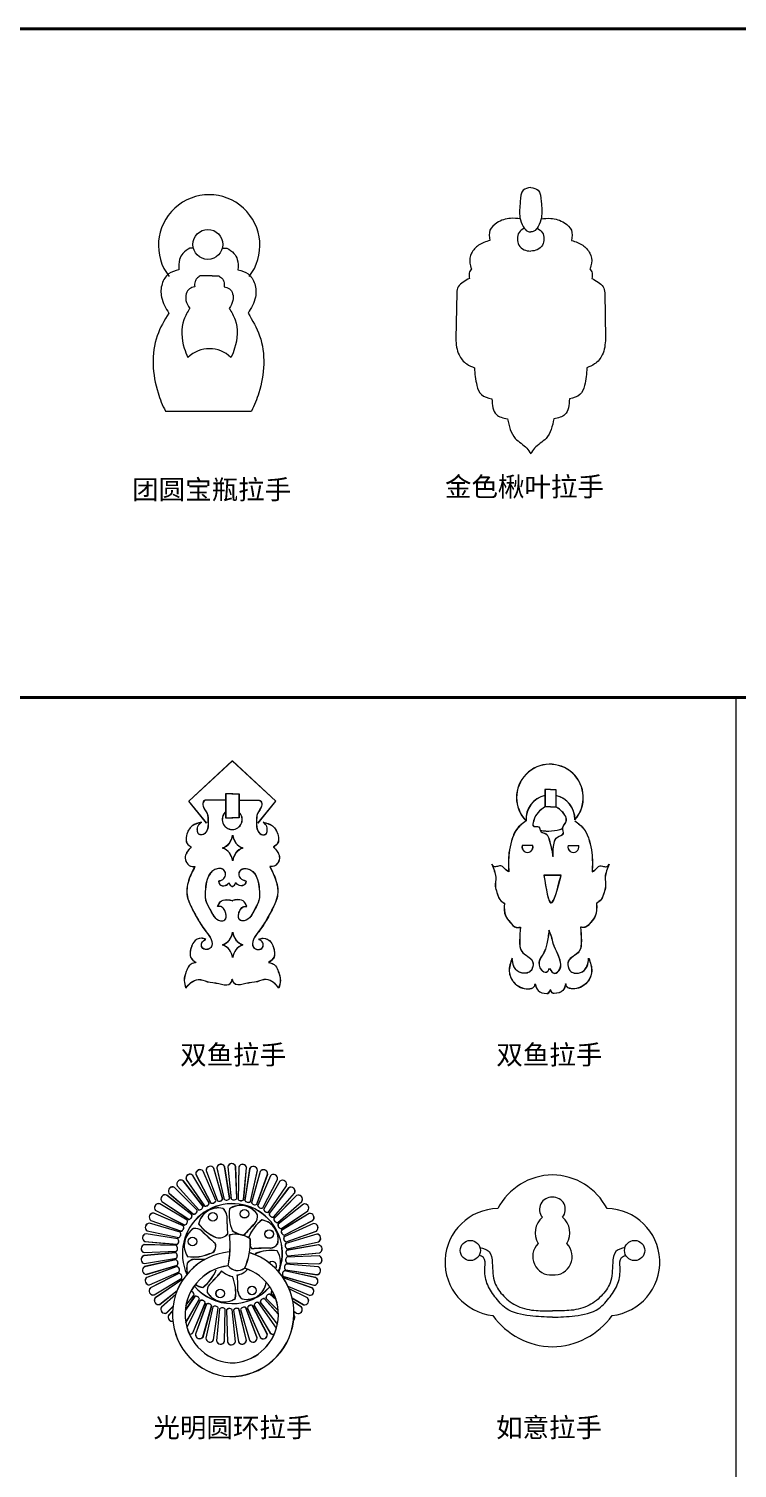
# Model space of a CAD drawing. Header units: millimetres. Extents: x -51923 to -51163, y -26833 to -26390.
# Drawn here: x -51779.2 to -51669.8, y -26611.9 to -26389.6 of the extents above; entities that cross this region are included whole.
import ezdxf

# ---------------------------------------------------------------- set-up
doc = ezdxf.new("R2010")
doc.units = ezdxf.units.MM
doc.header["$LTSCALE"] = 0.35
doc.styles.add('样式 1', font='simhei.ttf')

msp = doc.modelspace()

# ---------------------------------------------------------------- linework, layer by layer
at = {"lineweight": 40, "ltscale": 3}
for p, q in [((-51163.64, -26389.6), (-51923.06, -26389.6)), ((-51669.97, -26492.85), (-51923.06, -26492.85)), ((-51669.97, -26492.85), (-51923.06, -26492.85)), ((-51163.57, -26492.85), (-51669.97, -26492.85))]:
    msp.add_line(p, q, dxfattribs=at)
at = {"lineweight": 13}
for p, q in [((-51753.77, -26423.46), (-51754.29, -26423.46)), ((-51749.28, -26423.46), (-51748.59, -26423.46)), ((-51750.89, -26427.76), (-51752.71, -26427.76)), ((-51750.89, -26427.76), (-51749.86, -26427.76)), ((-51758.08, -26448.64), (-51744.8, -26448.64)), ((-51754.46, -26508.88), (-51747.76, -26502.65)), ((-51754.45, -26508.9), (-51747.75, -26502.67)), ((-51741.06, -26508.88), (-51747.76, -26502.65)), ((-51741.04, -26508.9), (-51747.75, -26502.67)), ((-51699.48, -26507.06), (-51699.48, -26509.75)), ((-51698.64, -26507.06), (-51699.48, -26507.06)), ((-51699.46, -26507.08), (-51699.46, -26509.77)), ((-51698.62, -26507.08), (-51699.46, -26507.08)), ((-51698.64, -26507.06), (-51697.79, -26507.06)), ((-51698.62, -26507.08), (-51697.78, -26507.08)), ((-51697.79, -26507.06), (-51697.79, -26509.75)), ((-51697.78, -26507.08), (-51697.78, -26509.77)), ((-51751.72, -26512.27), (-51754.46, -26508.88)), ((-51751.71, -26512.29), (-51754.45, -26508.9)), ((-51748.79, -26508.71), (-51751.89, -26508.71)), ((-51748.78, -26508.73), (-51751.87, -26508.73)), ((-51748.79, -26507.73), (-51748.79, -26511.46)), ((-51747.71, -26507.73), (-51748.79, -26507.73)), ((-51748.78, -26507.74), (-51748.78, -26511.47)), ((-51747.69, -26507.74), (-51748.78, -26507.74)), ((-51747.82, -26507.73), (-51746.73, -26507.73)), ((-51747.8, -26507.74), (-51746.72, -26507.74)), ((-51746.73, -26507.73), (-51746.73, -26511.46)), ((-51746.73, -26508.71), (-51743.64, -26508.71)), ((-51746.72, -26507.74), (-51746.72, -26511.47)), ((-51746.72, -26508.73), (-51743.62, -26508.73)), ((-51743.8, -26512.27), (-51741.06, -26508.88)), ((-51743.78, -26512.29), (-51741.04, -26508.9)), ((-51748.79, -26511.46), (-51747.71, -26511.46)), ((-51748.78, -26511.47), (-51747.69, -26511.47)), ((-51746.73, -26511.46), (-51747.82, -26511.46)), ((-51746.72, -26511.47), (-51747.8, -26511.47)), ((-51698.64, -26509.75), (-51699.48, -26509.75)), ((-51698.62, -26509.77), (-51699.46, -26509.77)), ((-51698.64, -26509.75), (-51697.79, -26509.75)), ((-51698.62, -26509.77), (-51697.78, -26509.77)), ((-51701.36, -26515.71), (-51703, -26515.71)), ((-51701.35, -26515.73), (-51702.98, -26515.73)), ((-51695.91, -26515.71), (-51694.27, -26515.71)), ((-51695.9, -26515.73), (-51694.26, -26515.73)), ((-51697, -26520.33), (-51699.64, -26520.33)), ((-51696.98, -26520.35), (-51699.63, -26520.35))]:
    msp.add_line(p, q, dxfattribs=at)
at = {"lineweight": 5}
for p, q in [((-51669.97, -26832.91), (-51669.97, -26492.85)), ((-51754.89, -26567.3), (-51752.04, -26571.4)), ((-51754.88, -26567.31), (-51752.03, -26571.41)), ((-51751.33, -26570.93), (-51753.84, -26566.68)), ((-51751.32, -26570.94), (-51753.83, -26566.69)), ((-51753.39, -26566.51), (-51751.08, -26570.94)), ((-51753.38, -26566.52), (-51751.07, -26570.95)), ((-51750.31, -26570.56), (-51752.27, -26566.03)), ((-51750.3, -26570.57), (-51752.26, -26566.04)), ((-51751.8, -26565.92), (-51750.06, -26570.6)), ((-51751.79, -26565.93), (-51750.05, -26570.61)), ((-51749.25, -26570.32), (-51750.63, -26565.58)), ((-51749.24, -26570.33), (-51750.62, -26565.59)), ((-51750.15, -26565.53), (-51749.01, -26570.39)), ((-51750.14, -26565.54), (-51749, -26570.4)), ((-51748.17, -26570.21), (-51748.94, -26565.33)), ((-51748.16, -26570.22), (-51748.93, -26565.35)), ((-51748.46, -26565.35), (-51747.94, -26570.31)), ((-51748.45, -26565.36), (-51747.93, -26570.33)), ((-51747.08, -26570.24), (-51747.24, -26565.31)), ((-51747.07, -26570.25), (-51747.23, -26565.32)), ((-51746.76, -26565.38), (-51746.87, -26570.37)), ((-51746.75, -26565.39), (-51746.86, -26570.38)), ((-51746.01, -26570.41), (-51745.55, -26565.49)), ((-51746, -26570.42), (-51745.54, -26565.51)), ((-51745.08, -26565.62), (-51745.81, -26570.56)), ((-51745.07, -26565.64), (-51745.8, -26570.58)), ((-51744.97, -26570.71), (-51743.89, -26565.89)), ((-51744.95, -26570.72), (-51743.88, -26565.9)), ((-51743.45, -26566.08), (-51744.79, -26570.89)), ((-51743.44, -26566.09), (-51744.78, -26570.9)), ((-51743.97, -26571.14), (-51742.3, -26566.49)), ((-51743.96, -26571.15), (-51742.29, -26566.5)), ((-51741.88, -26566.73), (-51743.82, -26571.34)), ((-51741.87, -26566.74), (-51743.81, -26571.35)), ((-51743.03, -26571.69), (-51740.79, -26567.29)), ((-51743.02, -26571.7), (-51740.78, -26567.3)), ((-51757.55, -26569.41), (-51753.77, -26572.67)), ((-51757.53, -26569.42), (-51753.75, -26572.69)), ((-51753.19, -26572.03), (-51756.68, -26568.54)), ((-51753.18, -26572.05), (-51756.67, -26568.56)), ((-51756.29, -26568.27), (-51752.94, -26571.98)), ((-51756.28, -26568.28), (-51752.93, -26572)), ((-51752.29, -26571.42), (-51755.32, -26567.52)), ((-51752.28, -26571.43), (-51755.31, -26567.53)), ((-51740.41, -26567.58), (-51742.91, -26571.9)), ((-51740.4, -26567.59), (-51742.9, -26571.92)), ((-51742.17, -26572.35), (-51739.4, -26568.27)), ((-51742.16, -26572.36), (-51739.39, -26568.28)), ((-51739.06, -26568.6), (-51742.08, -26572.58)), ((-51739.04, -26568.61), (-51742.07, -26572.59)), ((-51741.4, -26573.12), (-51738.14, -26569.41)), ((-51741.39, -26573.13), (-51738.13, -26569.42)), ((-51754.72, -26573.57), (-51758.97, -26571.06)), ((-51754.71, -26573.58), (-51758.96, -26571.07)), ((-51758.65, -26570.7), (-51754.49, -26573.46)), ((-51758.64, -26570.71), (-51754.48, -26573.47)), ((-51754, -26572.76), (-51757.9, -26569.73)), ((-51753.99, -26572.77), (-51757.89, -26569.74)), ((-51737.84, -26569.79), (-51741.34, -26573.36)), ((-51737.83, -26569.8), (-51741.33, -26573.37)), ((-51740.74, -26573.97), (-51737.03, -26570.71)), ((-51740.72, -26573.98), (-51737.02, -26570.72)), ((-51736.78, -26571.12), (-51740.7, -26574.22)), ((-51736.77, -26571.13), (-51740.69, -26574.23)), ((-51760.34, -26573.63), (-51755.63, -26575.28)), ((-51760.33, -26573.65), (-51755.61, -26575.29)), ((-51755.32, -26574.47), (-51759.86, -26572.51)), ((-51755.31, -26574.48), (-51759.85, -26572.52)), ((-51759.59, -26572.11), (-51755.12, -26574.33)), ((-51759.58, -26572.12), (-51755.1, -26574.35)), ((-51740.18, -26574.9), (-51736.1, -26572.13)), ((-51735.9, -26572.57), (-51740.18, -26575.15)), ((-51740.17, -26574.92), (-51736.09, -26572.14)), ((-51735.89, -26572.58), (-51740.16, -26575.17)), ((-51739.75, -26575.9), (-51735.35, -26573.66)), ((-51739.73, -26575.91), (-51735.34, -26573.67)), ((-51756.18, -26576.46), (-51761.06, -26575.69)), ((-51756.17, -26576.47), (-51761.05, -26575.7)), ((-51760.9, -26575.24), (-51756.01, -26576.28)), ((-51760.89, -26575.25), (-51756, -26576.29)), ((-51755.81, -26575.44), (-51760.56, -26574.06)), ((-51755.8, -26575.45), (-51760.55, -26574.08)), ((-51735.21, -26574.12), (-51739.77, -26576.15)), ((-51735.2, -26574.13), (-51739.76, -26576.16)), ((-51734.72, -26575.74), (-51739.5, -26577.18)), ((-51734.7, -26575.75), (-51739.49, -26577.2)), ((-51739.44, -26576.94), (-51734.8, -26575.27)), ((-51739.43, -26576.95), (-51734.78, -26575.28)), ((-51761.39, -26578.59), (-51756.4, -26578.38)), ((-51761.38, -26578.6), (-51756.39, -26578.39)), ((-51756.41, -26577.52), (-51761.35, -26577.37)), ((-51756.4, -26577.53), (-51761.34, -26577.38)), ((-51761.25, -26576.9), (-51756.27, -26577.32)), ((-51761.24, -26576.91), (-51756.26, -26577.33)), ((-51734.43, -26577.41), (-51739.36, -26578.25)), ((-51734.42, -26577.43), (-51739.34, -26578.26)), ((-51739.27, -26578.01), (-51734.45, -26576.93)), ((-51739.26, -26578.03), (-51734.44, -26576.95)), ((-51756.51, -26578.6), (-51761.43, -26579.07)), ((-51756.5, -26578.62), (-51761.42, -26579.08)), ((-51761.31, -26580.29), (-51756.39, -26579.45)), ((-51761.3, -26580.3), (-51756.38, -26579.47)), ((-51756.48, -26579.69), (-51761.29, -26580.77)), ((-51756.46, -26579.7), (-51761.28, -26580.78)), ((-51761.03, -26581.96), (-51756.25, -26580.52)), ((-51761.02, -26581.97), (-51756.23, -26580.53)), ((-51734.5, -26580.8), (-51739.47, -26580.38)), ((-51734.48, -26580.81), (-51739.46, -26580.4)), ((-51734.36, -26579.11), (-51739.35, -26579.32)), ((-51734.34, -26579.12), (-51739.34, -26579.33)), ((-51739.33, -26580.18), (-51734.39, -26580.33)), ((-51739.32, -26580.19), (-51734.38, -26580.34)), ((-51739.23, -26579.1), (-51734.32, -26578.63)), ((-51739.22, -26579.11), (-51734.3, -26578.64)), ((-51756.3, -26580.76), (-51760.95, -26582.43)), ((-51756.29, -26580.77), (-51760.94, -26582.45)), ((-51760.53, -26583.58), (-51755.97, -26581.55)), ((-51760.52, -26583.6), (-51755.96, -26581.57)), ((-51756, -26581.8), (-51760.4, -26584.04)), ((-51755.99, -26581.81), (-51760.38, -26584.06)), ((-51759.84, -26585.13), (-51755.57, -26582.55)), ((-51759.83, -26585.15), (-51755.56, -26582.56)), ((-51755.56, -26582.8), (-51759.65, -26585.57)), ((-51755.55, -26582.81), (-51759.63, -26585.59)), ((-51739.93, -26582.26), (-51735.19, -26583.64)), ((-51739.92, -26582.27), (-51735.18, -26583.65)), ((-51735.4, -26584.07), (-51739.89, -26582.5)), ((-51735.39, -26584.08), (-51739.88, -26582.52)), ((-51734.85, -26582.46), (-51739.73, -26581.42)), ((-51734.83, -26582.48), (-51739.72, -26581.44)), ((-51739.56, -26581.24), (-51734.69, -26582.01)), ((-51739.55, -26581.25), (-51734.68, -26582.02)), ((-51758.96, -26586.58), (-51756.27, -26584.46)), ((-51758.95, -26586.6), (-51756.26, -26584.47)), ((-51756.49, -26585.04), (-51758.71, -26587)), ((-51756.48, -26585.05), (-51758.7, -26587.01)), ((-51754.92, -26586.77), (-51753.67, -26585.12)), ((-51741, -26585.87), (-51741.98, -26585.03)), ((-51740.99, -26585.88), (-51741.97, -26585.04)), ((-51741.74, -26584.95), (-51741.16, -26585.39)), ((-51741.73, -26584.96), (-51741.15, -26585.41)), ((-51739.17, -26583.77), (-51735.89, -26585.19)), ((-51739.16, -26583.78), (-51735.88, -26585.2)), ((-51736.15, -26585.59), (-51738.99, -26584.18)), ((-51736.14, -26585.6), (-51738.98, -26584.19)), ((-51757.9, -26587.91), (-51756.92, -26586.92)), ((-51757.89, -26587.93), (-51756.91, -26586.93)), ((-51753.57, -26585.35), (-51755.01, -26587.48)), ((-51753.56, -26585.36), (-51755, -26587.49)), ((-51754.93, -26589.42), (-51752.84, -26585.8)), ((-51754.92, -26589.43), (-51752.82, -26585.81)), ((-51754.91, -26586.78), (-51753.66, -26585.13)), ((-51752.71, -26586.01), (-51754.8, -26590.13)), ((-51752.7, -26586.03), (-51754.79, -26590.14)), ((-51753.86, -26590.97), (-51751.93, -26586.36)), ((-51753.85, -26590.98), (-51751.91, -26586.38)), ((-51751.77, -26586.56), (-51753.45, -26591.21)), ((-51751.76, -26586.58), (-51753.43, -26591.22)), ((-51752.3, -26591.62), (-51750.95, -26586.81)), ((-51752.28, -26591.64), (-51750.94, -26586.83)), ((-51750.78, -26586.99), (-51751.85, -26591.81)), ((-51750.77, -26587), (-51751.84, -26591.82)), ((-51750.66, -26592.08), (-51749.93, -26587.14)), ((-51750.65, -26592.09), (-51749.92, -26587.15)), ((-51749.73, -26587.29), (-51750.2, -26592.21)), ((-51749.72, -26587.3), (-51750.19, -26592.22)), ((-51748.98, -26592.32), (-51748.87, -26587.33)), ((-51748.97, -26592.34), (-51748.86, -26587.34)), ((-51745.59, -26592.18), (-51746.73, -26587.31)), ((-51745.58, -26592.19), (-51746.72, -26587.32)), ((-51743.94, -26591.79), (-51745.68, -26587.1)), ((-51743.93, -26591.8), (-51745.67, -26587.12)), ((-51745.44, -26587.15), (-51743.47, -26591.68)), ((-51745.43, -26587.16), (-51743.46, -26591.69)), ((-51742.35, -26591.19), (-51744.67, -26586.76)), ((-51742.34, -26591.2), (-51744.65, -26586.78)), ((-51744.42, -26586.77), (-51741.9, -26591.02)), ((-51744.4, -26586.79), (-51741.89, -26591.04)), ((-51740.94, -26590.26), (-51743.7, -26586.3)), ((-51740.93, -26590.28), (-51743.69, -26586.31)), ((-51743.45, -26586.28), (-51740.8, -26589.69)), ((-51743.44, -26586.29), (-51740.79, -26589.7)), ((-51740.65, -26588.11), (-51742.8, -26585.72)), ((-51740.63, -26588.12), (-51742.79, -26585.73)), ((-51742.55, -26585.67), (-51740.67, -26587.55)), ((-51742.54, -26585.68), (-51740.66, -26587.56)), ((-51738.52, -26585.61), (-51736.78, -26586.64)), ((-51738.51, -26585.62), (-51736.76, -26586.65)), ((-51737.09, -26587.01), (-51738.41, -26586.13)), ((-51737.08, -26587.02), (-51738.39, -26586.14)), ((-51756.99, -26587.59), (-51757.6, -26588.29)), ((-51756.98, -26587.6), (-51757.59, -26588.3)), ((-51748.66, -26587.46), (-51748.5, -26592.39)), ((-51748.65, -26587.47), (-51748.49, -26592.41)), ((-51747.28, -26592.36), (-51747.8, -26587.39)), ((-51747.27, -26592.37), (-51747.79, -26587.4)), ((-51747.58, -26587.49), (-51746.8, -26592.37)), ((-51747.56, -26587.5), (-51746.79, -26592.38)), ((-51746.5, -26587.38), (-51745.12, -26592.13)), ((-51746.48, -26587.4), (-51745.1, -26592.14)), ((-51738.24, -26587.66), (-51737.84, -26587.97)), ((-51738.2, -26588.29), (-51738.24, -26588.26)), ((-51738.23, -26587.67), (-51737.83, -26587.98)), ((-51738.19, -26588.3), (-51738.23, -26588.27))]:
    msp.add_line(p, q, dxfattribs=at)
at = {"lineweight": 13}
for points in [[(-51713.11, -26430.37), (-51713.25, -26437.44)], [(-51690.25, -26430.37), (-51690.12, -26437.44)]]:
    msp.add_lwpolyline(points, dxfattribs=at)
for centre, radius in [((-51751.53, -26422.9), 2.31), ((-51711, -26578.28), 1.56), ((-51685.63, -26578.28), 1.56)]:
    msp.add_circle(centre, radius, dxfattribs=at)
at = {"lineweight": 5}
for centre in [(-51750.77, -26573.08), (-51750.76, -26573.09), (-51745.87, -26572.6), (-51745.86, -26572.61), (-51753.91, -26576.88), (-51753.89, -26576.9), (-51742.06, -26575.73), (-51742.05, -26575.75), (-51749.63, -26584.92), (-51749.61, -26584.93), (-51744.72, -26584.45), (-51744.71, -26584.46)]:
    msp.add_circle(centre, 0.659, dxfattribs=at)
at = {"lineweight": 13}
for centre, radius, start, end in [((-51751.33, -26423.06), 7.83, 322.0785, 217.9215), ((-51751.28, -26443.84), 4.82, 46.4409, 133.5591), ((-51698.72, -26508.33), 5.15, 318.538, 224.2453), ((-51698.7, -26508.34), 5.15, 318.538, 224.2453), ((-51698.64, -26511.68), 3.78, 102.9092, 183.5578), ((-51698.62, -26511.7), 3.78, 102.9092, 183.5578), ((-51698.64, -26511.68), 3.78, 359.2255, 77.0908), ((-51698.62, -26511.7), 3.78, 359.2255, 77.0908), ((-51747.78, -26511.72), 1.54, 130.994, 47.4761), ((-51747.76, -26511.73), 1.54, 130.994, 47.4761), ((-51698.96, -26507.21), 6.29, 258.5633, 290.5193), ((-51698.94, -26507.22), 6.29, 258.5633, 290.5193), ((-51750.08, -26513.86), 2.39, 289.7488, 353.3072), ((-51750.08, -26518.35), 2.39, 6.6928, 70.2512), ((-51750.07, -26513.88), 2.39, 289.7488, 353.3072), ((-51750.07, -26518.37), 2.39, 6.6928, 70.2512), ((-51745.33, -26513.86), 2.39, 186.6928, 250.2512), ((-51745.33, -26518.35), 2.39, 109.7488, 173.3072), ((-51745.32, -26513.88), 2.39, 186.6928, 250.2512), ((-51745.32, -26518.37), 2.39, 109.7488, 173.3072), ((-51702.18, -26515.94), 0.85, 164.3591, 15.6409), ((-51702.16, -26515.96), 0.85, 164.3591, 15.6409), ((-51695.09, -26515.94), 0.85, 164.3591, 15.6409), ((-51695.08, -26515.96), 0.85, 164.3591, 15.6409), ((-51747.55, -26521.36), 0.72, 191.2807, 252.8542), ((-51747.53, -26521.37), 0.72, 191.2807, 252.8542), ((-51747.97, -26521.36), 0.72, 287.1458, 348.7193), ((-51747.96, -26521.37), 0.72, 287.1458, 348.7193), ((-51750.08, -26528.83), 2.39, 289.7488, 353.3072), ((-51750.07, -26528.85), 2.39, 289.7488, 353.3072), ((-51745.33, -26528.83), 2.39, 186.6928, 250.2512), ((-51745.32, -26528.85), 2.39, 186.6928, 250.2512), ((-51750.08, -26533.32), 2.39, 6.6928, 70.2512), ((-51750.07, -26533.33), 2.39, 6.6928, 70.2512), ((-51745.33, -26533.32), 2.39, 109.7488, 173.3072), ((-51745.32, -26533.33), 2.39, 109.7488, 173.3072), ((-51698.17, -26576.27), 9.67, 90.8883, 152.5789), ((-51698.47, -26576.27), 9.67, 27.4211, 89.1117), ((-51698.42, -26571.93), 1.89, 86.9441, 219.301), ((-51698.22, -26571.93), 1.89, 320.699, 93.0559), ((-51706.62, -26580.09), 8.28, 90.9379, 263.7727), ((-51697.79, -26575.56), 3.21, 130.5669, 210.7695), ((-51698.84, -26575.56), 3.21, 329.2305, 49.4331), ((-51690.02, -26580.09), 8.28, 276.2273, 89.0621), ((-51698.51, -26579.21), 2.86, 135.5018, 273.9263), ((-51698.12, -26579.21), 2.86, 266.0737, 44.4982), ((-51698.18, -26581.71), 11.44, 215.3014, 269.3014), ((-51698.46, -26581.71), 11.44, 270.6986, 324.6986)]:
    msp.add_arc(centre, radius, start, end, dxfattribs=at)
at = {"lineweight": 5}
for centre, radius, start, end in [((-51749.52, -26565.59), 0.632, 23.8431, 174.1174), ((-51749.51, -26565.6), 0.632, 23.8431, 174.1174), ((-51747.84, -26565.49), 0.632, 16.6431, 166.9174), ((-51747.83, -26565.5), 0.632, 16.6431, 166.9174), ((-51746.17, -26565.6), 0.632, 9.4431, 159.7174), ((-51746.16, -26565.61), 0.632, 9.4431, 159.7174), ((-51754.29, -26567.13), 0.632, 45.4431, 195.7174), ((-51754.27, -26567.14), 0.632, 45.4431, 195.7174), ((-51752.77, -26566.42), 0.632, 38.2431, 188.5174), ((-51752.75, -26566.43), 0.632, 38.2431, 188.5174), ((-51751.17, -26565.9), 0.632, 31.0431, 181.3174), ((-51751.16, -26565.91), 0.632, 31.0431, 181.3174), ((-51744.52, -26565.91), 0.632, 2.2431, 152.5174), ((-51744.51, -26565.93), 0.632, 2.2431, 152.5174), ((-51742.93, -26566.44), 0.632, 355.0431, 145.3174), ((-51742.92, -26566.45), 0.632, 355.0431, 145.3174), ((-51741.41, -26567.15), 0.632, 347.8431, 138.1174), ((-51741.4, -26567.17), 0.632, 347.8431, 138.1174), ((-51757, -26569.09), 0.632, 59.8431, 210.1174), ((-51756.99, -26569.1), 0.632, 59.8431, 210.1174), ((-51755.7, -26568.02), 0.632, 52.6431, 202.9174), ((-51755.69, -26568.04), 0.632, 52.6431, 202.9174), ((-51740, -26568.06), 0.632, 340.6431, 130.9174), ((-51739.98, -26568.07), 0.632, 340.6431, 130.9174), ((-51738.71, -26569.13), 0.632, 333.4431, 123.7174), ((-51738.69, -26569.14), 0.632, 333.4431, 123.7174), ((-51759.14, -26571.67), 0.632, 74.2431, 224.5174), ((-51759.13, -26571.68), 0.632, 74.2431, 224.5174), ((-51758.15, -26570.31), 0.632, 67.0431, 217.3174), ((-51758.14, -26570.33), 0.632, 67.0431, 217.3174), ((-51747.75, -26578.76), 7.72, 338.3741, 204.4818), ((-51747.74, -26578.77), 7.72, 338.3741, 204.4818), ((-51752.87, -26571.41), 0.579, 253.9685, 358.6546), ((-51752.86, -26571.42), 0.579, 253.9685, 358.6546), ((-51749.94, -26574.78), 3.08, 76.8937, 169.0473), ((-51749.93, -26574.79), 3.08, 76.8937, 169.0473), ((-51751.9, -26570.84), 0.579, 246.7685, 351.4546), ((-51751.89, -26570.85), 0.579, 246.7685, 351.4546), ((-51750.86, -26570.4), 0.579, 239.5685, 344.2546), ((-51750.85, -26570.41), 0.579, 239.5685, 344.2546), ((-51749.78, -26570.09), 0.579, 232.3685, 337.0546), ((-51749.77, -26570.1), 0.579, 232.3685, 337.0546), ((-51750.15, -26573.04), 1.55, 4.8552, 54.1304), ((-51748.67, -26569.92), 0.579, 225.1685, 329.8546), ((-51748.66, -26569.93), 0.579, 225.1685, 329.8546), ((-51746.48, -26574.39), 3.08, 31.8937, 124.0473), ((-51746.47, -26574.41), 3.08, 31.8937, 124.0473), ((-51747.54, -26569.89), 0.579, 217.9685, 322.6546), ((-51747.53, -26569.9), 0.579, 217.9685, 322.6546), ((-51746.42, -26570), 0.579, 210.7685, 315.4546), ((-51746.41, -26570.02), 0.579, 210.7685, 315.4546), ((-51745.32, -26570.25), 0.579, 203.5685, 308.2546), ((-51745.31, -26570.27), 0.579, 203.5685, 308.2546), ((-51744.27, -26570.64), 0.579, 196.3685, 301.0546), ((-51744.26, -26570.65), 0.579, 196.3685, 301.0546), ((-51743.27, -26571.16), 0.579, 189.1685, 293.8546), ((-51743.26, -26571.17), 0.579, 189.1685, 293.8546), ((-51737.56, -26570.35), 0.632, 326.2431, 116.5174), ((-51737.55, -26570.37), 0.632, 326.2431, 116.5174), ((-51736.58, -26571.71), 0.632, 319.0431, 109.3174), ((-51736.56, -26571.73), 0.632, 319.0431, 109.3174), ((-51759.95, -26573.14), 0.632, 81.4431, 231.7174), ((-51759.94, -26573.15), 0.632, 81.4431, 231.7174), ((-51755.26, -26573.77), 0.579, 275.5685, 20.2546), ((-51755.25, -26573.78), 0.579, 275.5685, 20.2546), ((-51754.57, -26572.89), 0.579, 268.3685, 13.0546), ((-51754.55, -26572.9), 0.579, 268.3685, 13.0546), ((-51753.77, -26572.09), 0.579, 261.1685, 5.8546), ((-51753.75, -26572.11), 0.579, 261.1685, 5.8546), ((-51750.14, -26573.05), 1.55, 4.8552, 54.1304), ((-51717.25, -26573.08), 31.35, 179.6837, 184.9007), ((-51717.24, -26573.09), 31.35, 179.6837, 184.9007), ((-51741.88, -26572.72), 6.38, 172.1177, 203.084), ((-51741.87, -26572.73), 6.38, 172.1177, 203.084), ((-51722.17, -26596.3), 31.35, 134.6837, 139.5363), ((-51739.33, -26578.64), 6.38, 127.1177, 158.084), ((-51739.31, -26578.65), 6.38, 127.1177, 158.084), ((-51745.4, -26573.01), 1.55, 319.8552, 9.1304), ((-51745.39, -26573.03), 1.55, 319.8552, 9.1304), ((-51743.76, -26576.57), 3.08, 346.8937, 79.0473), ((-51743.75, -26576.58), 3.08, 346.8937, 79.0473), ((-51742.34, -26571.8), 0.579, 181.9685, 286.6546), ((-51742.33, -26571.81), 0.579, 181.9685, 286.6546), ((-51741.5, -26572.54), 0.579, 174.7685, 279.4546), ((-51741.49, -26572.56), 0.579, 174.7685, 279.4546), ((-51740.76, -26573.39), 0.579, 167.5685, 272.2546), ((-51740.75, -26573.41), 0.579, 167.5685, 272.2546), ((-51735.77, -26573.19), 0.632, 311.8431, 102.1174), ((-51735.76, -26573.2), 0.632, 311.8431, 102.1174), ((-51760.99, -26576.32), 0.632, 95.8431, 246.1174), ((-51760.98, -26576.33), 0.632, 95.8431, 246.1174), ((-51760.57, -26574.7), 0.632, 88.6431, 238.9174), ((-51760.56, -26574.71), 0.632, 88.6431, 238.9174), ((-51756.29, -26575.77), 0.579, 289.9685, 34.6546), ((-51756.28, -26575.78), 0.579, 289.9685, 34.6546), ((-51755.84, -26574.74), 0.579, 282.7685, 27.4546), ((-51755.83, -26574.75), 0.579, 282.7685, 27.4546), ((-51752.11, -26577.49), 3.08, 121.8937, 214.0473), ((-51752.1, -26577.51), 3.08, 121.8937, 214.0473), ((-51753.49, -26576.41), 1.55, 49.8552, 99.1304), ((-51753.48, -26576.42), 1.55, 49.8552, 99.1304), ((-51747.87, -26570.34), 6.38, 217.1177, 248.084), ((-51747.86, -26570.35), 6.38, 217.1177, 248.084), ((-51730.2, -26553.18), 31.35, 224.6837, 229.9007), ((-51730.19, -26553.19), 31.35, 224.6837, 229.9007), ((-51749.78, -26574.63), 1.7, 253.9413, 318.4035), ((-51749.77, -26574.64), 1.7, 253.9413, 318.4035), ((-51765.98, -26577.42), 17.88, 349.6072, 4.9675), ((-51765.97, -26577.44), 17.88, 349.6072, 4.9675), ((-51747.24, -26579.7), 3.94, 55.2312, 103.7046), ((-51747.23, -26579.72), 3.94, 55.2312, 103.7046), ((-51745.71, -26572.46), 3.42, 233.3003, 266.1631), ((-51745.7, -26572.47), 3.42, 233.3003, 266.1631), ((-51722.15, -26596.32), 31.35, 134.6837, 139.5363), ((-51740.13, -26574.33), 0.579, 160.3685, 265.0546), ((-51740.12, -26574.34), 0.579, 160.3685, 265.0546), ((-51739.62, -26575.33), 0.579, 153.1685, 257.8546), ((-51739.61, -26575.35), 0.579, 153.1685, 257.8546), ((-51739.25, -26576.39), 0.579, 145.9685, 250.6546), ((-51739.24, -26576.41), 0.579, 145.9685, 250.6546), ((-51735.16, -26574.75), 0.632, 304.6431, 94.9174), ((-51735.14, -26574.76), 0.632, 304.6431, 94.9174), ((-51734.74, -26576.37), 0.632, 297.4431, 87.7174), ((-51734.73, -26576.39), 0.632, 297.4431, 87.7174), ((-51761.21, -26577.98), 0.632, 103.0431, 253.3174), ((-51761.19, -26578), 0.632, 103.0431, 253.3174), ((-51756.79, -26577.96), 0.579, 304.3685, 49.0546), ((-51756.78, -26577.97), 0.579, 304.3685, 49.0546), ((-51756.61, -26576.85), 0.579, 297.1685, 41.8546), ((-51756.6, -26576.86), 0.579, 297.1685, 41.8546), ((-51751.42, -26577.65), 1.12, 276.7398, 26.2169), ((-51751.41, -26577.66), 1.12, 276.7398, 26.2169), ((-51754.86, -26576.95), 9.88, 335.7106, 2.777), ((-51754.84, -26576.96), 9.88, 335.7106, 2.777), ((-51744.13, -26577.4), 0.864, 170.3981, 225.3666), ((-51744.12, -26577.42), 0.864, 170.3981, 225.3666), ((-51742.06, -26609.25), 31.35, 89.6837, 94.9007), ((-51742.05, -26609.27), 31.35, 89.6837, 94.9007), ((-51741.71, -26584.63), 6.38, 82.1177, 113.084), ((-51741.69, -26584.64), 6.38, 82.1177, 113.084), ((-51742.02, -26576.36), 1.55, 274.8552, 324.1304), ((-51742.01, -26576.37), 1.55, 274.8552, 324.1304), ((-51743.38, -26580.03), 3.08, 331.6708, 34.0473), ((-51743.37, -26580.04), 3.08, 331.6708, 34.0473), ((-51739.01, -26577.49), 0.579, 138.7685, 243.4546), ((-51739, -26577.51), 0.579, 138.7685, 243.4546), ((-51738.91, -26578.62), 0.579, 131.5685, 236.2546), ((-51738.9, -26578.63), 0.579, 131.5685, 236.2546), ((-51734.53, -26578.04), 0.632, 290.2431, 80.5174), ((-51734.52, -26578.05), 0.632, 290.2431, 80.5174), ((-51761.21, -26579.66), 0.632, 110.2431, 260.5174), ((-51761.2, -26579.68), 0.632, 110.2431, 260.5174), ((-51747.3, -26588.15), 9.7, 95.5727, 259.4038), ((-51747.29, -26588.16), 9.7, 95.5727, 259.4038), ((-51756.83, -26579.08), 0.579, 311.5685, 56.2546), ((-51756.82, -26579.1), 0.579, 311.5685, 56.2546), ((-51756.73, -26580.21), 0.579, 318.7685, 63.4546), ((-51756.72, -26580.22), 0.579, 318.7685, 63.4546), ((-51747.52, -26588.12), 7.52, 96.6978, 271.3361), ((-51747.51, -26588.13), 7.52, 96.6978, 271.3361), ((-51751.73, -26580.95), 3.08, 166.8937, 196.8558), ((-51751.72, -26580.97), 3.08, 166.8937, 196.8558), ((-51753.47, -26581.16), 1.55, 94.8552, 144.1304), ((-51753.46, -26581.18), 1.55, 94.8552, 144.1304), ((-51753.79, -26572.89), 6.38, 262.1177, 293.084), ((-51753.78, -26572.91), 6.38, 262.1177, 293.084), ((-51753.43, -26548.27), 31.35, 269.6837, 272.8898), ((-51753.42, -26548.28), 31.35, 269.6837, 272.8898), ((-51748.03, -26587.95), 9.79, 263.7783, 72.7881), ((-51748.01, -26587.97), 9.79, 263.7783, 72.7881), ((-51746.94, -26579.49), 1.86, 218.3868, 305.5493), ((-51746.93, -26579.51), 1.86, 218.3868, 305.5493), ((-51743.88, -26578.77), 0.302, 174.722, 223.8557), ((-51743.87, -26578.79), 0.302, 174.722, 223.8557), ((-51741.59, -26580.64), 0.659, 320.8537, 136.4235), ((-51741.58, -26580.65), 0.659, 320.8537, 136.4235), ((-51739.13, -26580.85), 0.579, 117.1685, 221.8546), ((-51739.12, -26580.87), 0.579, 117.1685, 221.8546), ((-51738.95, -26579.74), 0.579, 124.3685, 229.0546), ((-51738.94, -26579.75), 0.579, 124.3685, 229.0546), ((-51734.54, -26579.72), 0.632, 283.0431, 73.3174), ((-51734.53, -26579.73), 0.632, 283.0431, 73.3174), ((-51761, -26581.33), 0.632, 117.4431, 267.7174), ((-51760.99, -26581.34), 0.632, 117.4431, 267.7174), ((-51760.59, -26582.95), 0.632, 124.6431, 274.9174), ((-51760.58, -26582.97), 0.632, 124.6431, 274.9174), ((-51756.49, -26581.31), 0.579, 325.9685, 70.6546), ((-51756.48, -26581.32), 0.579, 325.9685, 70.6546), ((-51756.12, -26582.37), 0.579, 333.1685, 77.8546), ((-51756.11, -26582.38), 0.579, 333.1685, 77.8546), ((-51755.61, -26583.37), 0.579, 69.9814, 85.0546), ((-51755.6, -26583.39), 0.579, 69.9814, 85.0546), ((-51756.17, -26578.89), 6.38, 307.1177, 338.084), ((-51756.16, -26578.9), 6.38, 307.1177, 338.084), ((-51773.33, -26561.22), 31.35, 314.6837, 319.9007), ((-51773.32, -26561.23), 31.35, 314.6837, 319.9007), ((-51746.91, -26578.62), 3.77, 228.8305, 257.1677), ((-51746.89, -26578.64), 3.77, 228.8305, 257.1677), ((-51753.61, -26584.8), 6.38, 352.1177, 23.084), ((-51753.6, -26584.82), 6.38, 352.1177, 23.084), ((-51748.16, -26588.16), 7.52, 276.2293, 72.1315), ((-51748.15, -26588.17), 7.52, 276.2293, 72.1315), ((-51747.31, -26579.6), 2.47, 277.7485, 320.5014), ((-51778.24, -26584.45), 31.35, 359.6837, 4.392), ((-51747.3, -26579.61), 2.47, 277.7485, 320.5014), ((-51778.23, -26584.46), 31.35, 359.6837, 4.392), ((-51739.45, -26581.93), 0.579, 109.9685, 214.6546), ((-51739.44, -26581.94), 0.579, 109.9685, 214.6546), ((-51735.17, -26583.01), 0.632, 268.6431, 58.9174), ((-51735.16, -26583.02), 0.632, 268.6431, 58.9174), ((-51734.75, -26581.38), 0.632, 275.8431, 66.1174), ((-51734.74, -26581.39), 0.632, 275.8431, 66.1174), ((-51759.97, -26584.52), 0.632, 131.8431, 282.1174), ((-51759.96, -26584.53), 0.632, 131.8431, 282.1174), ((-51754.24, -26585.16), 0.579, 3.6, 81.4544), ((-51754.23, -26585.17), 0.579, 3.6, 81.4544), ((-51747.75, -26578.76), 7.72, 220.2308, 318.3647), ((-51747.74, -26578.77), 7.72, 220.2308, 318.3647), ((-51751.73, -26580.95), 3.08, 235.8996, 259.0473), ((-51751.72, -26580.97), 3.08, 235.8996, 259.0473), ((-51750.1, -26584.51), 1.55, 139.8552, 189.1304), ((-51750.09, -26584.52), 1.55, 139.8552, 189.1304), ((-51749.01, -26583.13), 3.08, 211.8937, 304.0473), ((-51749, -26583.14), 3.08, 211.8937, 304.0473), ((-51745.34, -26584.49), 1.55, 184.8552, 234.1304), ((-51745.33, -26584.5), 1.55, 184.8552, 234.1304), ((-51745.55, -26582.78), 3.05, 256.6804, 352.2659), ((-51745.54, -26582.79), 3.05, 256.6804, 352.2659), ((-51741.98, -26585.61), 0.579, 90, 185.8546), ((-51741.97, -26585.62), 0.579, 90, 185.8546), ((-51741.18, -26584.82), 0.579, 140.7655, 193.0546), ((-51741.17, -26584.83), 0.579, 140.7655, 193.0546), ((-51735.79, -26584.56), 0.632, 261.4431, 51.7174), ((-51735.78, -26584.58), 0.632, 261.4431, 51.7174), ((-51759.17, -26585.99), 0.632, 139.0431, 289.3174), ((-51759.16, -26586), 0.632, 139.0431, 289.3174), ((-51758.18, -26587.35), 0.632, 146.2431, 296.5174), ((-51758.17, -26587.36), 0.632, 146.2431, 296.5174), ((-51753.4, -26585.91), 0.579, 10.8, 106.6546), ((-51753.39, -26585.92), 0.579, 10.8, 106.6546), ((-51752.48, -26586.54), 0.579, 18, 113.8546), ((-51752.46, -26586.56), 0.579, 18, 113.8546), ((-51751.48, -26587.06), 0.579, 25.2, 121.0546), ((-51751.46, -26587.07), 0.579, 25.2, 121.0546), ((-51750.42, -26587.45), 0.579, 32.4, 128.2546), ((-51750.41, -26587.46), 0.579, 32.4, 128.2546), ((-51749.32, -26587.7), 0.579, 39.6, 135.4546), ((-51749.31, -26587.71), 0.579, 39.6, 135.4546), ((-51748.2, -26587.81), 0.579, 46.8, 142.6546), ((-51748.19, -26587.82), 0.579, 46.8, 142.6546), ((-51747.07, -26587.78), 0.579, 54, 149.8546), ((-51747.06, -26587.79), 0.579, 54, 149.8546), ((-51745.96, -26587.61), 0.579, 61.2, 157.0546), ((-51745.95, -26587.62), 0.579, 61.2, 157.0546), ((-51744.88, -26587.3), 0.579, 68.4, 164.2546), ((-51744.87, -26587.31), 0.579, 68.4, 164.2546), ((-51743.84, -26586.86), 0.579, 75.6, 171.4546), ((-51743.83, -26586.87), 0.579, 75.6, 171.4546), ((-51742.87, -26586.29), 0.579, 82.8, 178.6546), ((-51742.86, -26586.31), 0.579, 82.8, 178.6546), ((-51737.59, -26587.39), 0.632, 247.0431, 37.3174), ((-51737.58, -26587.4), 0.632, 247.0431, 37.3174), ((-51736.6, -26586.03), 0.632, 254.2431, 44.5174), ((-51736.59, -26586.05), 0.632, 254.2431, 44.5174), ((-51757.04, -26588.57), 0.632, 153.4431, 278.2839), ((-51757.03, -26588.59), 0.632, 153.4431, 278.2839), ((-51738.74, -26588.61), 0.632, 314.9803, 30.1174), ((-51738.73, -26588.62), 0.632, 314.9803, 30.1174), ((-51754.33, -26590.55), 0.632, 264.7835, 318.1174), ((-51754.32, -26590.56), 0.632, 264.7835, 318.1174), ((-51752.82, -26591.26), 0.632, 175.0431, 325.3174), ((-51752.8, -26591.28), 0.632, 175.0431, 325.3174), ((-51744.57, -26591.8), 0.632, 211.0431, 1.3174), ((-51744.56, -26591.81), 0.632, 211.0431, 1.3174), ((-51742.98, -26591.28), 0.632, 218.2431, 8.5174), ((-51742.97, -26591.3), 0.632, 218.2431, 8.5174), ((-51741.46, -26590.57), 0.632, 225.4431, 286.6036), ((-51741.45, -26590.59), 0.632, 225.4431, 286.6036), ((-51751.22, -26591.79), 0.632, 182.2431, 332.5174), ((-51751.21, -26591.8), 0.632, 182.2431, 332.5174), ((-51749.57, -26592.1), 0.632, 189.4431, 339.7174), ((-51749.56, -26592.12), 0.632, 189.4431, 339.7174), ((-51747.9, -26592.21), 0.632, 196.6431, 346.9174), ((-51747.89, -26592.23), 0.632, 196.6431, 346.9174), ((-51746.22, -26592.11), 0.632, 203.8431, 354.1174), ((-51746.21, -26592.12), 0.632, 203.8431, 354.1174)]:
    msp.add_arc(centre, radius, start, end, dxfattribs=at)
at = {"lineweight": 13}
for points, knots in [([(-51701.68, -26414.11), (-51702.12, -26414.19), (-51703.22, -26414.4), (-51703.29, -26416.61), (-51703.54, -26418.45), (-51702.97, -26420.02), (-51702.34, -26420.87), (-51701.85, -26420.96), (-51701.68, -26420.98)], [0, 0, 0, 0, 0.0281298, 0.070794, 0.1283304, 0.1624627, 0.1848301, 0.1964487, 0.1964487, 0.1964487, 0.1964487]), ([(-51701.68, -26414.11), (-51701.25, -26414.19), (-51700.15, -26414.4), (-51700.07, -26416.61), (-51699.83, -26418.45), (-51700.39, -26420.02), (-51701.02, -26420.87), (-51701.51, -26420.96), (-51701.68, -26420.98)], [0, 0, 0, 0, 0.0281298, 0.070794, 0.1283304, 0.1624627, 0.1848301, 0.1964487, 0.1964487, 0.1964487, 0.1964487]), ([(-51703.3, -26418.96), (-51703.79, -26418.9), (-51705.04, -26418.76), (-51706.75, -26419.32), (-51708.23, -26420.64), (-51708.07, -26421.74), (-51707.99, -26422.3)], [0.0023175, 0.0023175, 0.0023175, 0.0023175, 0.0369749, 0.0888323, 0.1248678, 0.1617371, 0.1617371, 0.1617371, 0.1617371]), ([(-51702.68, -26420.39), (-51703, -26420.57), (-51703.59, -26420.96), (-51703.79, -26422.04), (-51703.58, -26423.08), (-51702.75, -26423.82), (-51702.04, -26423.91), (-51701.68, -26423.93)], [0.0054196, 0.0054196, 0.0054196, 0.0054196, 0.029657, 0.0537426, 0.07619, 0.1008588, 0.1252556, 0.1252556, 0.1252556, 0.1252556]), ([(-51700.69, -26420.39), (-51700.37, -26420.57), (-51699.78, -26420.96), (-51699.58, -26422.04), (-51699.78, -26423.08), (-51700.62, -26423.82), (-51701.33, -26423.91), (-51701.68, -26423.93)], [0.0054196, 0.0054196, 0.0054196, 0.0054196, 0.029657, 0.0537426, 0.07619, 0.1008588, 0.1252556, 0.1252556, 0.1252556, 0.1252556]), ([(-51700.07, -26418.96), (-51699.57, -26418.9), (-51698.33, -26418.76), (-51696.61, -26419.32), (-51695.14, -26420.64), (-51695.29, -26421.74), (-51695.37, -26422.3)], [0.0023175, 0.0023175, 0.0023175, 0.0023175, 0.0369749, 0.0888323, 0.1248678, 0.1617371, 0.1617371, 0.1617371, 0.1617371]), ([(-51757.57, -26433.5), (-51758.24, -26434.64), (-51760.42, -26438.34), (-51760.03, -26444.08), (-51758.55, -26447.75), (-51758.08, -26448.64)], [0, 0, 0, 0, 196.664781, 640.466277, 791.832928, 791.832928, 791.832928, 791.832928]), ([(-51754.35, -26432.78), (-51754.68, -26433.35), (-51755.77, -26435.2), (-51755.58, -26438.07), (-51754.84, -26439.9), (-51754.6, -26440.35)], [0, 0, 0, 0, 196.664781, 640.466277, 791.832928, 791.832928, 791.832928, 791.832928]), ([(-51748.22, -26432.78), (-51747.89, -26433.35), (-51746.8, -26435.2), (-51746.99, -26438.07), (-51747.73, -26439.9), (-51747.96, -26440.35)], [0, 0, 0, 0, 196.664781, 640.466277, 791.832928, 791.832928, 791.832928, 791.832928]), ([(-51745.32, -26433.5), (-51744.65, -26434.64), (-51742.47, -26438.34), (-51742.86, -26444.08), (-51744.33, -26447.75), (-51744.8, -26448.64)], [0, 0, 0, 0, 196.664781, 640.466277, 791.832928, 791.832928, 791.832928, 791.832928]), ([(-51705.27, -26449.85), (-51705.02, -26450.97), (-51704.59, -26452.89), (-51702.45, -26453.98), (-51701.86, -26454.95), (-51701.68, -26455.25)], [0, 0, 0, 0, 0.0753175, 0.1296844, 0.1540701, 0.1540701, 0.1540701, 0.1540701]), ([(-51698.09, -26449.85), (-51698.34, -26450.97), (-51698.78, -26452.89), (-51700.91, -26453.98), (-51701.51, -26454.95), (-51701.68, -26455.25)], [0, 0, 0, 0, 0.0753175, 0.1296844, 0.1540701, 0.1540701, 0.1540701, 0.1540701]), ([(-51754.93, -26537.73), (-51754.69, -26537.44), (-51754.19, -26536.82), (-51752.94, -26536.21), (-51751.49, -26536.92), (-51749.99, -26536.88), (-51748.29, -26537.53), (-51747.86, -26536.73), (-51747.71, -26536.39)], [0, 0, 0, 0, 68.383029, 141.153045, 224.657783, 332.343056, 425.096881, 484.132679, 484.132679, 484.132679, 484.132679]), ([(-51754.91, -26537.75), (-51754.67, -26537.45), (-51754.17, -26536.83), (-51752.93, -26536.22), (-51751.48, -26536.93), (-51749.98, -26536.9), (-51748.27, -26537.55), (-51747.85, -26536.75), (-51747.69, -26536.4)], [0, 0, 0, 0, 68.383029, 141.153045, 224.657783, 332.343056, 425.096881, 484.132679, 484.132679, 484.132679, 484.132679]), ([(-51740.6, -26537.73), (-51740.84, -26537.44), (-51741.34, -26536.82), (-51742.58, -26536.21), (-51744.03, -26536.92), (-51745.53, -26536.88), (-51747.23, -26537.53), (-51747.66, -26536.73), (-51747.82, -26536.39)], [0, 0, 0, 0, 68.383029, 141.153045, 224.657783, 332.343056, 425.096881, 484.132679, 484.132679, 484.132679, 484.132679]), ([(-51740.58, -26537.75), (-51740.82, -26537.45), (-51741.32, -26536.83), (-51742.57, -26536.22), (-51744.02, -26536.93), (-51745.52, -26536.9), (-51747.22, -26537.55), (-51747.65, -26536.75), (-51747.8, -26536.4)], [0, 0, 0, 0, 68.383029, 141.153045, 224.657783, 332.343056, 425.096881, 484.132679, 484.132679, 484.132679, 484.132679]), ([(-51700.99, -26537.09), (-51700.89, -26537.48), (-51700.66, -26538.34), (-51699.51, -26538.62), (-51698.82, -26538.55), (-51698.64, -26537.95)], [0, 0, 0, 0, 66.026359, 149.77155, 182.645304, 182.645304, 182.645304, 182.645304]), ([(-51700.98, -26537.11), (-51700.88, -26537.49), (-51700.65, -26538.36), (-51699.5, -26538.63), (-51698.8, -26538.57), (-51698.62, -26537.97)], [0, 0, 0, 0, 66.026359, 149.77155, 182.645304, 182.645304, 182.645304, 182.645304]), ([(-51696.28, -26537.09), (-51696.38, -26537.48), (-51696.61, -26538.34), (-51697.76, -26538.62), (-51698.45, -26538.55), (-51698.64, -26537.95)], [0, 0, 0, 0, 66.026359, 149.77155, 182.645304, 182.645304, 182.645304, 182.645304]), ([(-51696.26, -26537.11), (-51696.36, -26537.49), (-51696.59, -26538.36), (-51697.74, -26538.63), (-51698.44, -26538.57), (-51698.62, -26537.97)], [0, 0, 0, 0, 66.026359, 149.77155, 182.645304, 182.645304, 182.645304, 182.645304])]:
    msp.add_open_spline(points, degree=3, knots=knots, dxfattribs=at)
for points in [[(-51707.99, -26422.3), (-51709.74, -26423.04), (-51710.81, -26424.27), (-51711.08, -26425.79), (-51710.83, -26426.67)], [(-51695.37, -26422.3), (-51693.62, -26423.04), (-51692.56, -26424.27), (-51692.28, -26425.79), (-51692.53, -26426.67)], [(-51754.29, -26423.46), (-51755.38, -26424.29), (-51755.9, -26425.22), (-51756, -26426.84)], [(-51748.59, -26423.46), (-51747.5, -26424.29), (-51746.99, -26425.22), (-51746.88, -26426.84)], [(-51756, -26426.84), (-51757.59, -26427.46), (-51758.59, -26428.98), (-51758.69, -26431.05), (-51757.56, -26433.53)], [(-51746.88, -26426.84), (-51745.3, -26427.46), (-51744.3, -26428.98), (-51744.19, -26431.05), (-51745.33, -26433.53)], [(-51710.83, -26426.67), (-51711.16, -26427.33), (-51711.12, -26428.15)], [(-51692.53, -26426.67), (-51692.2, -26427.33), (-51692.25, -26428.15)], [(-51753.56, -26429.45), (-51754.36, -26429.76), (-51754.86, -26430.52), (-51754.91, -26431.55), (-51754.34, -26432.79)], [(-51752.71, -26427.76), (-51753.25, -26428.18), (-51753.51, -26428.64), (-51753.56, -26429.45)], [(-51749.86, -26427.76), (-51749.31, -26428.18), (-51749.06, -26428.64), (-51749, -26429.45)], [(-51749, -26429.45), (-51748.21, -26429.76), (-51747.71, -26430.52), (-51747.66, -26431.55), (-51748.23, -26432.79)], [(-51711.12, -26428.15), (-51712.12, -26428.75), (-51712.86, -26429.44), (-51713.11, -26430.37)], [(-51692.25, -26428.15), (-51691.25, -26428.75), (-51690.5, -26429.44), (-51690.25, -26430.37)], [(-51713.25, -26437.44), (-51712.75, -26439.97), (-51711.55, -26441.36), (-51710.36, -26441.96)], [(-51690.12, -26437.44), (-51690.62, -26439.97), (-51691.81, -26441.36), (-51693.01, -26441.96)], [(-51710.36, -26441.96), (-51709.99, -26444.7), (-51709.29, -26446.1), (-51707.67, -26446.73)], [(-51693.01, -26441.96), (-51693.37, -26444.7), (-51694.08, -26446.1), (-51695.7, -26446.73)], [(-51707.67, -26446.73), (-51706.97, -26449.18), (-51705.27, -26449.85)], [(-51695.7, -26446.73), (-51696.39, -26449.18), (-51698.09, -26449.85)], [(-51751.89, -26508.71), (-51752.18, -26508.91), (-51752.27, -26509.65), (-51751.66, -26510.79), (-51751.51, -26512.11), (-51751.7, -26513.46), (-51752.46, -26514.07), (-51752.96, -26513.94), (-51753.15, -26513.42), (-51753, -26512.6), (-51752.52, -26512.13)], [(-51751.87, -26508.73), (-51752.17, -26508.93), (-51752.25, -26509.67), (-51751.64, -26510.8), (-51751.49, -26512.13), (-51751.68, -26513.48), (-51752.44, -26514.09), (-51752.95, -26513.96), (-51753.14, -26513.44), (-51752.99, -26512.61), (-51752.5, -26512.15)], [(-51743.64, -26508.71), (-51743.34, -26508.91), (-51743.26, -26509.65), (-51743.87, -26510.79), (-51744.02, -26512.11), (-51743.83, -26513.46), (-51743.07, -26514.07), (-51742.56, -26513.94), (-51742.37, -26513.42), (-51742.52, -26512.6), (-51743.01, -26512.13)], [(-51743.62, -26508.73), (-51743.33, -26508.93), (-51743.24, -26509.67), (-51743.85, -26510.8), (-51744, -26512.13), (-51743.81, -26513.48), (-51743.05, -26514.09), (-51742.55, -26513.96), (-51742.36, -26513.44), (-51742.51, -26512.61), (-51742.99, -26512.15)], [(-51699.48, -26509.75), (-51700.53, -26510.61), (-51701.24, -26511.9), (-51701.24, -26512.77), (-51700.45, -26512.85), (-51700.11, -26513.56), (-51699.32, -26513.93), (-51698.87, -26514.72), (-51698.24, -26517.42)], [(-51699.46, -26509.77), (-51700.52, -26510.62), (-51701.22, -26511.91), (-51701.22, -26512.78), (-51700.43, -26512.87), (-51700.1, -26513.57), (-51699.31, -26513.95), (-51698.85, -26514.74), (-51698.23, -26517.44)], [(-51698.24, -26517.42), (-51698.07, -26515.35), (-51697.54, -26514.42), (-51696.64, -26513.89), (-51696.75, -26513.07), (-51696.2, -26511.96), (-51696.22, -26511.47), (-51697.45, -26509.99), (-51697.79, -26509.75)], [(-51698.23, -26517.44), (-51698.05, -26515.37), (-51697.53, -26514.43), (-51696.62, -26513.91), (-51696.74, -26513.09), (-51696.18, -26511.98), (-51696.2, -26511.49), (-51697.44, -26510), (-51697.78, -26509.77)], [(-51752.52, -26512.13), (-51753.96, -26512.71), (-51754.83, -26514.18), (-51754.76, -26515.39), (-51754.12, -26515.96)], [(-51752.5, -26512.15), (-51753.95, -26512.72), (-51754.82, -26514.2), (-51754.74, -26515.41), (-51754.1, -26515.98)], [(-51743.01, -26512.13), (-51741.56, -26512.71), (-51740.69, -26514.18), (-51740.77, -26515.39), (-51741.41, -26515.96)], [(-51742.99, -26512.15), (-51741.55, -26512.72), (-51740.67, -26514.2), (-51740.75, -26515.41), (-51741.39, -26515.98)], [(-51702.4, -26511.92), (-51703.86, -26513.24), (-51704.64, -26514.99), (-51705.03, -26516.85), (-51705.08, -26519.77)], [(-51702.39, -26511.93), (-51703.84, -26513.26), (-51704.63, -26515.01), (-51705.02, -26516.86), (-51705.06, -26519.79)], [(-51694.87, -26511.92), (-51693.41, -26513.24), (-51692.63, -26514.99), (-51692.24, -26516.85), (-51692.19, -26519.77)], [(-51694.85, -26511.93), (-51693.4, -26513.26), (-51692.62, -26515.01), (-51692.23, -26516.86), (-51692.18, -26519.79)], [(-51754.12, -26515.96), (-51755.02, -26517.41), (-51754.79, -26518.42), (-51753.95, -26518.99), (-51753.55, -26518.99)], [(-51754.1, -26515.98), (-51755.01, -26517.43), (-51754.77, -26518.43), (-51753.93, -26519), (-51753.53, -26519)], [(-51741.41, -26515.96), (-51740.5, -26517.41), (-51740.74, -26518.42), (-51741.58, -26518.99), (-51741.98, -26518.99)], [(-51741.39, -26515.98), (-51740.49, -26517.43), (-51740.72, -26518.43), (-51741.56, -26519), (-51741.96, -26519)], [(-51753.55, -26518.99), (-51754.5, -26521.13), (-51754.71, -26523.59), (-51754.16, -26525.08), (-51753.02, -26527.24), (-51751.83, -26529.02), (-51751.02, -26530.25), (-51751.02, -26531.44), (-51751.79, -26531.78), (-51752.42, -26531.48), (-51752.46, -26530.76), (-51751.87, -26530.21)], [(-51753.53, -26519), (-51754.49, -26521.15), (-51754.7, -26523.61), (-51754.15, -26525.1), (-51753, -26527.26), (-51751.81, -26529.04), (-51751.01, -26530.27), (-51751.01, -26531.46), (-51751.77, -26531.8), (-51752.41, -26531.5), (-51752.45, -26530.78), (-51751.86, -26530.23)], [(-51749.89, -26521.22), (-51749.07, -26520.84), (-51748.81, -26520.08), (-51749.14, -26519.45), (-51749.9, -26519.29), (-51750.63, -26519.52), (-51751.15, -26520.01), (-51751.65, -26520.97), (-51751.92, -26522.45), (-51751.87, -26524.19), (-51751.24, -26525.56), (-51750.6, -26526.67), (-51749.6, -26527.36), (-51748.91, -26527.2), (-51748.75, -26526.25), (-51749.02, -26525.62), (-51749.55, -26525.14), (-51750.02, -26525.14)], [(-51749.87, -26521.24), (-51749.06, -26520.85), (-51748.79, -26520.1), (-51749.12, -26519.47), (-51749.88, -26519.3), (-51750.61, -26519.53), (-51751.14, -26520.03), (-51751.64, -26520.99), (-51751.91, -26522.47), (-51751.86, -26524.21), (-51751.22, -26525.58), (-51750.59, -26526.69), (-51749.58, -26527.37), (-51748.9, -26527.22), (-51748.74, -26526.27), (-51749, -26525.63), (-51749.53, -26525.16), (-51750.01, -26525.16)], [(-51745.64, -26521.22), (-51746.45, -26520.84), (-51746.72, -26520.08), (-51746.39, -26519.45), (-51745.63, -26519.29), (-51744.9, -26519.52), (-51744.37, -26520.01), (-51743.87, -26520.97), (-51743.6, -26522.45), (-51743.65, -26524.19), (-51744.29, -26525.56), (-51744.92, -26526.67), (-51745.93, -26527.36), (-51746.61, -26527.2), (-51746.77, -26526.25), (-51746.51, -26525.62), (-51745.98, -26525.14), (-51745.5, -26525.14)], [(-51745.62, -26521.24), (-51746.44, -26520.85), (-51746.7, -26520.1), (-51746.37, -26519.47), (-51745.61, -26519.3), (-51744.88, -26519.53), (-51744.35, -26520.03), (-51743.86, -26520.99), (-51743.59, -26522.47), (-51743.64, -26524.21), (-51744.27, -26525.58), (-51744.91, -26526.69), (-51745.91, -26527.37), (-51746.6, -26527.22), (-51746.76, -26526.27), (-51746.49, -26525.63), (-51745.96, -26525.16), (-51745.49, -26525.16)], [(-51741.98, -26518.99), (-51741.02, -26521.13), (-51740.81, -26523.59), (-51741.36, -26525.08), (-51742.51, -26527.24), (-51743.7, -26529.02), (-51744.5, -26530.25), (-51744.5, -26531.44), (-51743.74, -26531.78), (-51743.1, -26531.48), (-51743.06, -26530.76), (-51743.65, -26530.21)], [(-51741.96, -26519), (-51741.01, -26521.15), (-51740.8, -26523.61), (-51741.35, -26525.1), (-51742.49, -26527.26), (-51743.68, -26529.04), (-51744.49, -26530.27), (-51744.49, -26531.46), (-51743.72, -26531.8), (-51743.09, -26531.5), (-51743.05, -26530.78), (-51743.64, -26530.23)], [(-51707.68, -26518.61), (-51707.3, -26519.65), (-51707.08, -26520.59), (-51707.15, -26522.06), (-51706.91, -26522.98), (-51706.46, -26524.08), (-51705.74, -26524.66)], [(-51705.08, -26519.77), (-51705.75, -26519.28), (-51706.16, -26518.9), (-51706.84, -26518.95), (-51707.37, -26518.97), (-51707.68, -26518.61)], [(-51707.67, -26518.63), (-51707.29, -26519.67), (-51707.06, -26520.61), (-51707.13, -26522.08), (-51706.89, -26523), (-51706.45, -26524.09), (-51705.73, -26524.67)], [(-51705.06, -26519.79), (-51705.74, -26519.3), (-51706.15, -26518.91), (-51706.82, -26518.96), (-51707.35, -26518.99), (-51707.67, -26518.63)], [(-51699.64, -26520.33), (-51698.55, -26524.58), (-51697, -26520.33)], [(-51699.63, -26520.35), (-51698.53, -26524.6), (-51696.98, -26520.35)], [(-51692.19, -26519.77), (-51691.52, -26519.28), (-51691.11, -26518.9), (-51690.43, -26518.95), (-51689.9, -26518.97), (-51689.59, -26518.61)], [(-51692.18, -26519.79), (-51691.5, -26519.3), (-51691.09, -26518.91), (-51690.42, -26518.96), (-51689.89, -26518.99), (-51689.57, -26518.63)], [(-51689.59, -26518.61), (-51689.97, -26519.65), (-51690.19, -26520.59), (-51690.12, -26522.06), (-51690.36, -26522.98), (-51690.81, -26524.08), (-51691.53, -26524.66)], [(-51689.57, -26518.63), (-51689.95, -26519.67), (-51690.18, -26520.61), (-51690.11, -26522.08), (-51690.35, -26523), (-51690.79, -26524.09), (-51691.51, -26524.67)], [(-51749.89, -26521.22), (-51749.7, -26521.73), (-51748.86, -26521.9), (-51748.25, -26521.49)], [(-51749.87, -26521.24), (-51749.68, -26521.75), (-51748.84, -26521.91), (-51748.23, -26521.5)], [(-51745.64, -26521.22), (-51745.83, -26521.73), (-51746.67, -26521.9), (-51747.28, -26521.49)], [(-51745.62, -26521.24), (-51745.81, -26521.75), (-51746.65, -26521.91), (-51747.26, -26521.5)], [(-51750.02, -26525.14), (-51749.43, -26524.29), (-51748.29, -26524.11), (-51747.71, -26524.26)], [(-51750.01, -26525.16), (-51749.42, -26524.3), (-51748.28, -26524.13), (-51747.69, -26524.27)], [(-51745.5, -26525.14), (-51746.09, -26524.29), (-51747.23, -26524.11), (-51747.82, -26524.26)], [(-51745.49, -26525.16), (-51746.07, -26524.3), (-51747.22, -26524.13), (-51747.8, -26524.27)], [(-51705.74, -26524.66), (-51705.56, -26526.61), (-51704.86, -26527.58), (-51703.92, -26528.37), (-51703.29, -26528.34)], [(-51705.73, -26524.67), (-51705.54, -26526.63), (-51704.85, -26527.6), (-51703.91, -26528.39), (-51703.27, -26528.36)], [(-51691.53, -26524.66), (-51691.71, -26526.61), (-51692.41, -26527.58), (-51693.35, -26528.37), (-51693.98, -26528.34)], [(-51691.51, -26524.67), (-51691.7, -26526.63), (-51692.39, -26527.6), (-51693.33, -26528.39), (-51693.97, -26528.36)], [(-51703.29, -26528.34), (-51703.39, -26530.41), (-51703.09, -26532.05), (-51702.13, -26532.86), (-51701.4, -26533.62), (-51701.44, -26534.69), (-51701.9, -26535.27), (-51702.67, -26535.46), (-51703.81, -26535.04), (-51704.27, -26534.39), (-51704.54, -26533.13)], [(-51703.27, -26528.36), (-51703.38, -26530.43), (-51703.07, -26532.07), (-51702.12, -26532.87), (-51701.39, -26533.64), (-51701.43, -26534.71), (-51701.89, -26535.28), (-51702.65, -26535.47), (-51703.8, -26535.05), (-51704.26, -26534.4), (-51704.53, -26533.14)], [(-51698.86, -26528.82), (-51699.19, -26530.93), (-51699.77, -26532.49), (-51700.32, -26533.43), (-51700.03, -26534.95), (-51699.27, -26535.28), (-51698.79, -26534.7)], [(-51698.85, -26528.84), (-51699.18, -26530.94), (-51699.76, -26532.5), (-51700.3, -26533.45), (-51700.01, -26534.97), (-51699.25, -26535.29), (-51698.78, -26534.71)], [(-51698.79, -26534.7), (-51698, -26535.46), (-51697.16, -26534.77), (-51697.16, -26533.43), (-51697.56, -26532.38), (-51698.14, -26531.07), (-51698.39, -26530.09), (-51698.86, -26528.82)], [(-51698.78, -26534.71), (-51697.98, -26535.48), (-51697.15, -26534.79), (-51697.15, -26533.45), (-51697.55, -26532.39), (-51698.13, -26531.09), (-51698.38, -26530.11), (-51698.85, -26528.84)], [(-51693.98, -26528.34), (-51693.88, -26530.41), (-51694.18, -26532.05), (-51695.14, -26532.86), (-51695.87, -26533.62), (-51695.83, -26534.69), (-51695.37, -26535.27), (-51694.6, -26535.46), (-51693.46, -26535.04), (-51693, -26534.39), (-51692.73, -26533.13)], [(-51693.97, -26528.36), (-51693.86, -26530.43), (-51694.17, -26532.07), (-51695.12, -26532.87), (-51695.85, -26533.64), (-51695.81, -26534.71), (-51695.35, -26535.28), (-51694.59, -26535.47), (-51693.44, -26535.05), (-51692.98, -26534.4), (-51692.71, -26533.14)], [(-51751.87, -26530.21), (-51752.53, -26530.05), (-51753.72, -26530.66), (-51754.12, -26531.5), (-51754.27, -26532.14), (-51754.2, -26532.96), (-51753.38, -26533.8)], [(-51751.86, -26530.23), (-51752.51, -26530.06), (-51753.71, -26530.67), (-51754.1, -26531.52), (-51754.26, -26532.16), (-51754.18, -26532.97), (-51753.36, -26533.82)], [(-51743.65, -26530.21), (-51742.99, -26530.05), (-51741.8, -26530.66), (-51741.41, -26531.5), (-51741.25, -26532.14), (-51741.33, -26532.96), (-51742.15, -26533.8)], [(-51743.64, -26530.23), (-51742.98, -26530.06), (-51741.79, -26530.67), (-51741.39, -26531.52), (-51741.24, -26532.16), (-51741.31, -26532.97), (-51742.13, -26533.82)], [(-51753.38, -26533.8), (-51754.13, -26534.05), (-51754.45, -26534.33), (-51754.88, -26535.19), (-51755.19, -26536.58), (-51754.93, -26537.73)], [(-51753.36, -26533.82), (-51754.12, -26534.07), (-51754.44, -26534.34), (-51754.86, -26535.21), (-51755.17, -26536.6), (-51754.91, -26537.75)], [(-51742.15, -26533.8), (-51741.39, -26534.05), (-51741.07, -26534.33), (-51740.65, -26535.19), (-51740.34, -26536.58), (-51740.6, -26537.73)], [(-51742.13, -26533.82), (-51741.38, -26534.07), (-51741.06, -26534.34), (-51740.63, -26535.21), (-51740.32, -26536.6), (-51740.58, -26537.75)], [(-51704.54, -26533.13), (-51705, -26535.19), (-51704.31, -26536.83), (-51703.24, -26537.63), (-51702.06, -26537.86), (-51701.18, -26537.55), (-51700.99, -26537.09)], [(-51704.53, -26533.14), (-51704.98, -26535.2), (-51704.3, -26536.84), (-51703.23, -26537.64), (-51702.04, -26537.87), (-51701.17, -26537.57), (-51700.98, -26537.11)], [(-51692.73, -26533.13), (-51692.27, -26535.19), (-51692.96, -26536.83), (-51694.03, -26537.63), (-51695.21, -26537.86), (-51696.09, -26537.55), (-51696.28, -26537.09)], [(-51692.71, -26533.14), (-51692.26, -26535.2), (-51692.94, -26536.84), (-51694.01, -26537.64), (-51695.2, -26537.87), (-51696.07, -26537.57), (-51696.26, -26537.11)], [(-51709.51, -26577.82), (-51708.1, -26578.43), (-51707.61, -26580.2), (-51707.22, -26583.25), (-51705.84, -26585.32), (-51703.68, -26586.89), (-51700.83, -26587.55), (-51698.32, -26587.59)], [(-51687.12, -26577.82), (-51688.53, -26578.43), (-51689.02, -26580.2), (-51689.42, -26583.25), (-51690.79, -26585.32), (-51692.96, -26586.89), (-51695.81, -26587.55), (-51698.32, -26587.59)], [(-51698.32, -26588.6), (-51701.78, -26588.36), (-51705.48, -26587.22), (-51707.2, -26585.41), (-51708.43, -26583.33), (-51708.75, -26580.89), (-51708.97, -26579.38), (-51709.63, -26579.02)], [(-51698.32, -26588.6), (-51694.86, -26588.36), (-51691.15, -26587.22), (-51689.43, -26585.41), (-51688.21, -26583.33), (-51687.88, -26580.89), (-51687.66, -26579.38), (-51687, -26579.02)]]:
    msp.add_spline(points, degree=3, dxfattribs=at)

# ---------------------------------------------------------------- texts
at = {"lineweight": 5, "char_height": 3, "width": 203.6821, "attachment_point": 1, "style": '样式 1'}
for s, insert in [('{\\fSimSun|b0|i0|c134|p2;\\C0;金色楸叶拉手}', (-51714.92, -26458.82)), ('{\\fSimSun|b0|i0|c134|p2;\\C0;团圆宝瓶拉手}', (-51763.22, -26459.26)), ('{\\fSimSun|b0|i0|c134|p2;双鱼拉手}', (-51755.81, -26546.55)), ('{\\fSimSun|b0|i0|c134|p2;双鱼拉手}', (-51706.98, -26546.55)), ('{\\fSimSun|b0|i0|c134|p2;光明圆环拉手}', (-51759.94, -26604.11)), ('{\\fSimSun|b0|i0|c134|p2;如意拉手}', (-51707.03, -26604.11))]:
    msp.add_mtext(s, dxfattribs=dict(at, insert=insert))

doc.saveas('drawing.dxf')
